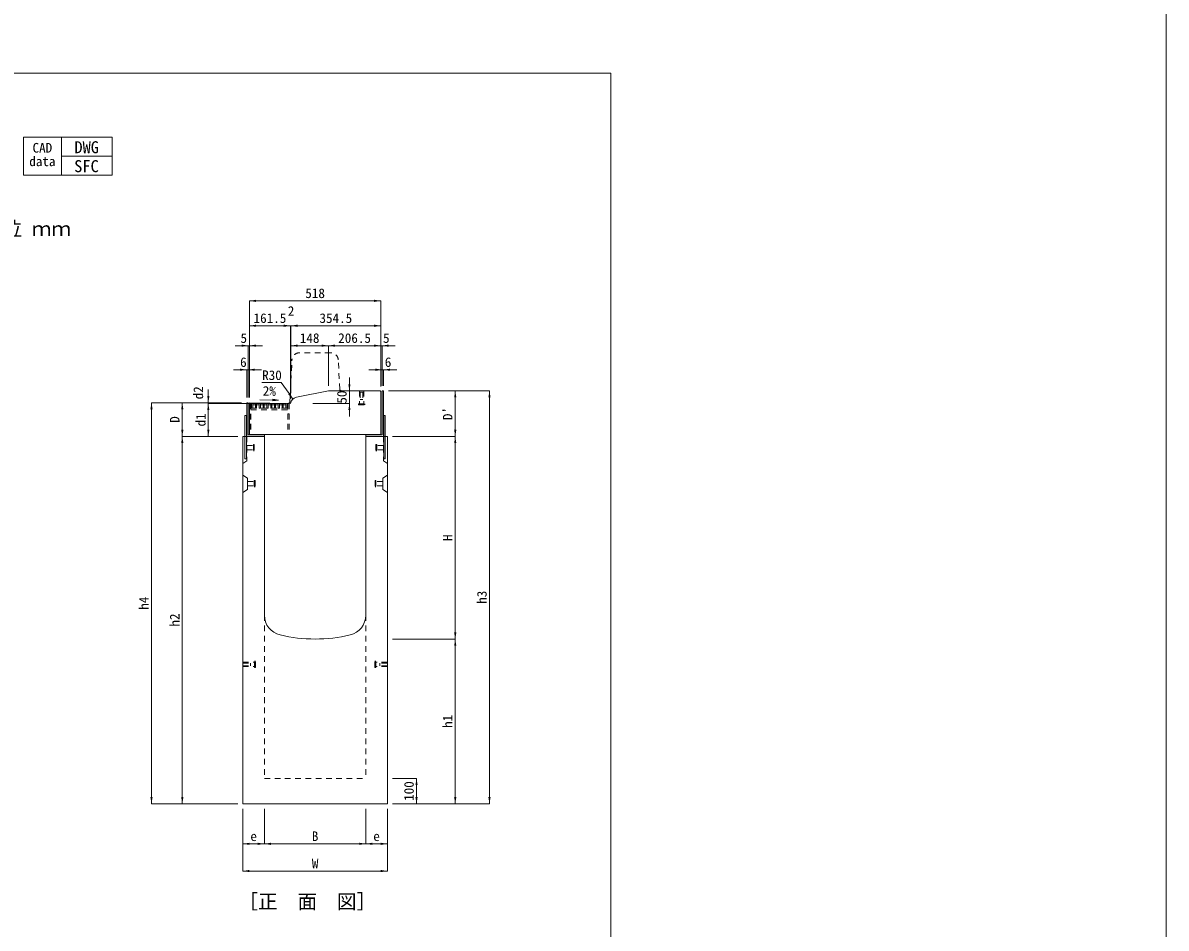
# Model space of a CAD drawing. Units: millimetres at full size. Extents: x 50430 to 75195, y 24892 to 47415.
# Drawn here: x 70684 to 75195, y 35259 to 38832 of the extents above; entities that cross this region are included whole.
import ezdxf
from ezdxf.enums import TextEntityAlignment as Align

# ---------------------------------------------------------------- set-up
doc = ezdxf.new("R2010")
doc.units = ezdxf.units.MM
doc.header["$LTSCALE"] = 30
doc.linetypes.add('USER1', pattern=[1.35, 0.75, -0.6])
for name, color, linetype, lineweight in [('0_2', 7, 'Continuous', 20), ('受け枠', 3, 'Continuous', 5), ('受枠', 3, 'Continuous', 5), ('寸法引出', 7, 'Continuous', 9), ('寸法線', 7, 'Continuous', 9), ('本体', 2, 'Continuous', 20), ('枠', 5, 'Continuous', 5), ('ｲﾝｻｰﾄ', 3, 'USER1', 5), ('ｸﾞﾚｰﾁﾝｸﾞ', 7, 'Continuous', 5), ('ﾊｯﾁﾝｸﾞ', 7, 'Continuous', 5)]:
    doc.layers.add(name, color=color, linetype=linetype, lineweight=lineweight)
doc.layers.add('集水桝', color=7, linetype='Continuous')
doc.styles.add('ＭＳ ゴシック', font='')
doc.styles.get('ＭＳ ゴシック').set_extended_font_data('MS Gothic')

# ---------------------------------------------------------------- blocks, each defined once
blk = doc.blocks.new('filled_arrow')
at = {"color": 0, "linetype": 'Continuous', "lineweight": -2}
blk.add_solid([(7.5, 1.25), (0, 0), (7.5, -1.25)], dxfattribs=at)

msp = doc.modelspace()

# ---------------------------------------------------------------- hatches: boundary and pattern name
at = {"layer": '寸法引出'}
msp.add_hatch(color=256, dxfattribs=at).paths.add_polyline_path([(71670.19, 37347.19), (71670.06, 37339.69), (71692.62, 37343.05)])

# ---------------------------------------------------------------- linework, layer by layer
at = {"layer": '受け枠'}
msp.add_line((71573.3, 37333.04), (71567.3, 37333.04), dxfattribs=at)
at = {"layer": '受枠'}
for p, q in [((72101.3, 37206.04), (72101.3, 37380.04)), ((72101.3, 37380.04), (72107.3, 37380.04)), ((72107.3, 37200.04), (72107.3, 37380.04)), ((71567.3, 37200.04), (71567.3, 37333.04)), ((71573.3, 37206.04), (71573.3, 37333.04)), ((71560.3, 37283.04), (71560.3, 37111.04)), ((71566.3, 37283.04), (71560.3, 37283.04)), ((71566.3, 37283.04), (71566.3, 37111.04)), ((72108.3, 37283.04), (72108.3, 37111.04)), ((72108.3, 37283.04), (72114.3, 37283.04)), ((72114.3, 37283.04), (72114.3, 37111.04)), ((71573.3, 37206.04), (71637.3, 37206.04)), ((71637.3, 37200.04), (71637.3, 37206.04)), ((72037.3, 37206.04), (72101.3, 37206.04)), ((72037.3, 37200.04), (72037.3, 37206.04)), ((71560.3, 37111.04), (71566.3, 37111.04)), ((72114.3, 37111.04), (72108.3, 37111.04))]:
    msp.add_line(p, q, dxfattribs=at)
at = {"layer": '寸法引出'}
msp.add_line((71692.62, 37343.05), (71618.6, 37344.33), dxfattribs=at)
at = {"layer": '寸法引出', "lineweight": 13}
msp.add_lwpolyline([(71670.19, 37347.19), (71670.06, 37339.69), (71692.62, 37343.05)], close=True, dxfattribs=at)
at = {"layer": '寸法線'}
for p, q in [((72096.3, 37735.02), (71578.3, 37735.02)), ((71578.3, 37352.84), (71578.3, 37735.02)), ((72096.3, 37397.04), (72096.3, 37735.02)), ((71739.87, 37636.69), (71578.3, 37636.69)), ((71578.3, 37352.84), (71578.3, 37636.69)), ((71793.8, 37636.69), (71687.87, 37636.69)), ((71739.87, 37350.04), (71739.87, 37636.69)), ((71739.87, 37350.04), (71739.87, 37636.69)), ((71741.8, 37370.04), (71741.8, 37636.69)), ((72096.3, 37636.69), (71741.8, 37636.69)), ((71741.8, 37370.04), (71741.8, 37636.69)), ((72096.3, 37397.04), (72096.3, 37636.69)), ((71630.3, 37558.09), (71521.3, 37558.09)), ((71573.3, 37353.04), (71573.3, 37558.09)), ((71578.3, 37352.84), (71578.3, 37558.09)), ((71889.8, 37558.09), (71741.8, 37558.09)), ((71741.8, 37370.04), (71741.8, 37558.09)), ((72096.3, 37558.09), (71889.8, 37558.09)), ((71889.8, 37400.04), (71889.8, 37558.09)), ((71889.8, 37400.04), (71889.8, 37558.09)), ((72153.31, 37558.09), (72044.3, 37558.09)), ((72096.3, 37397.04), (72096.3, 37558.09)), ((72096.3, 37397.04), (72096.3, 37558.09)), ((72101.31, 37400.04), (72101.31, 37558.09)), ((71625.3, 37463.04), (71515.3, 37463.04)), ((71567.3, 37353.04), (71567.3, 37463.04)), ((71573.3, 37353.04), (71573.3, 37463.04)), ((72159.3, 37463.04), (72049.31, 37463.04)), ((72101.31, 37400.04), (72101.31, 37463.04)), ((72107.3, 37400.04), (72107.3, 37463.04)), ((71972.7, 37432.04), (71972.7, 37277.98)), ((71415.95, 37385.04), (71415.95, 37278.04)), ((72087.3, 37380.04), (71972.7, 37380.04)), ((72127.3, 37380.04), (72525.23, 37380.04)), ((72127.3, 37380.04), (72390.23, 37380.04)), ((72390.23, 37380.04), (72390.23, 37200.04)), ((72525.23, 37380.04), (72525.23, 35750.04)), ((71191.84, 35750.04), (71191.84, 37333.04)), ((71547.3, 37333.04), (71191.84, 37333.04)), ((71313.29, 37333.04), (71313.29, 37200.04)), ((71547.3, 37333.04), (71313.29, 37333.04)), ((71547.3, 37333.04), (71415.95, 37333.04)), ((71719.87, 37330.04), (71415.95, 37330.04)), ((71415.95, 37330.04), (71415.95, 37200.04)), ((71719.87, 37330.04), (71415.95, 37330.04)), ((71828.58, 37329.98), (71972.7, 37329.98)), ((71313.29, 37200.04), (71313.29, 35750.04)), ((71532.3, 37200.04), (71313.29, 37200.04)), ((71532.3, 37200.04), (71313.29, 37200.04)), ((71532.3, 37200.04), (71415.95, 37200.04)), ((72142.31, 37200.04), (72390.23, 37200.04)), ((72142.31, 37200.04), (72390.23, 37200.04)), ((72390.23, 37200.04), (72390.23, 36400.04)), ((72142.31, 36400.04), (72390.23, 36400.04)), ((72142.31, 36400.04), (72390.23, 36400.04)), ((72390.23, 36400.04), (72390.23, 35750.04)), ((72142.31, 35850.04), (72237.47, 35850.04)), ((72237.47, 35750.04), (72237.47, 35850.04)), ((71532.3, 35750.04), (71191.84, 35750.04)), ((71532.3, 35750.04), (71313.29, 35750.04)), ((71552.3, 35730.04), (71552.3, 35484.37)), ((71552.3, 35730.04), (71552.3, 35591.77)), ((71637.3, 35730.04), (71637.3, 35591.77)), ((71637.3, 35730.04), (71637.3, 35591.77)), ((72037.3, 35730.04), (72037.3, 35591.77)), ((72037.3, 35730.04), (72037.3, 35591.77)), ((72122.31, 35730.04), (72122.31, 35484.37)), ((72122.31, 35730.04), (72122.31, 35591.77)), ((72142.31, 35750.04), (72390.23, 35750.04)), ((72142.31, 35750.04), (72525.23, 35750.04)), ((72142.31, 35750.04), (72237.47, 35750.04)), ((71637.3, 35591.77), (71552.3, 35591.77)), ((72037.3, 35591.77), (71637.3, 35591.77)), ((72122.31, 35591.77), (72037.3, 35591.77)), ((72122.31, 35484.37), (71552.3, 35484.37))]:
    msp.add_line(p, q, dxfattribs=at)
msp.add_lwpolyline([(71749.52, 37347.45), (71734.47, 37368.66), (71703.05, 37412.91), (71627.53, 37412.91)], dxfattribs=at)
at = {"layer": '本体', "linetype": 'USER1', "lineweight": 9}
for p, q in [((71898.77, 37530.04), (71775.84, 37530.04)), ((71737.64, 37336.81), (71745.89, 37501.68)), ((71934.47, 37386.69), (71928.73, 37501.54)), ((71567.3, 37200.04), (71567.3, 37103.04)), ((72107.3, 37200.04), (72107.3, 37103.04)), ((71567.3, 37103.04), (71552.3, 37093.54)), ((72107.3, 37103.04), (72122.3, 37093.54)), ((71637.3, 36494.07), (71637.3, 35850.04)), ((72037.3, 36494.07), (72037.3, 35850.04)), ((71637.3, 35850.04), (72037.3, 35850.04))]:
    msp.add_line(p, q, dxfattribs=at)
at = {"layer": '本体'}
for p, q in [((71763.49, 37354.43), (71889.8, 37380.04)), ((71889.8, 37380.04), (72093.3, 37380.04)), ((72096.3, 37376.99), (72096.3, 37207.04)), ((71578.3, 37207.04), (71578.3, 37332.84)), ((71739.87, 37330.04), (71578.3, 37332.84)), ((71552.3, 35750.04), (71552.3, 37200.04)), ((71552.3, 37200.04), (71637.3, 37200.04)), ((71578.3, 37207.04), (72096.3, 37207.04)), ((71637.3, 36494.07), (71637.3, 37200.04)), ((72037.3, 36494.07), (72037.3, 37200.04)), ((72037.3, 37200.04), (72122.31, 37200.04)), ((72122.31, 35750.04), (72122.31, 37200.04)), ((72122.31, 35750.04), (71552.3, 35750.04))]:
    msp.add_line(p, q, dxfattribs=at)
at = {"layer": '本体', "lineweight": 9}
for p, q in [((71552.3, 37047.04), (71570.5, 37035.54)), ((71570.5, 37035.54), (71570.5, 36990.54)), ((72122.3, 37047.04), (72104.1, 37035.54)), ((72104.1, 37035.54), (72104.1, 36990.54)), ((71552.3, 36979.04), (71570.5, 36990.54)), ((72122.3, 36979.04), (72104.1, 36990.54))]:
    msp.add_line(p, q, dxfattribs=at)
at = {"layer": '本体', "linetype": 'USER1', "lineweight": 9}
for centre, radius, start, end in [((71775.84, 37500.04), 30, 90, 177.1376), ((71898.77, 37500.04), 30, 2.86242, 90), ((71941.46, 37387.04), 7, 182.86194, 270), ((71730.65, 37337.16), 7, 268.9861, 357.13558)]:
    msp.add_arc(centre, radius, start, end, dxfattribs=at)
at = {"layer": '本体'}
for centre, radius, start, end in [((71769.45, 37325.03), 30, 101.45869, 170.39612), ((72093.3, 37377.04), 3, 359.06435, 90), ((71717.31, 36494.07), 80, 180, 256.65767), ((71957.3, 36494.07), 80, 283.34234, 0), ((71837.3, 37000.04), 600, 256.65763, 283.34238)]:
    msp.add_arc(centre, radius, start, end, dxfattribs=at)
at = {"layer": '枠', "lineweight": 20}
msp.add_line((75194.99, 24892.06), (75194.99, 47415.36), dxfattribs=at)
at = {"layer": '枠', "lineweight": 13}
for p in [(65003.72, 38633.48), (73003.72, 33119.19)]:
    msp.add_line(p, (73003.72, 38633.48), dxfattribs=at)
at = {"layer": 'ｲﾝｻｰﾄ'}
for p, q in [((72010.03, 37380.04), (72031.53, 37380.04)), ((72012.53, 37380.04), (72012.53, 37329.04)), ((72012.53, 37375.04), (72029.03, 37375.04)), ((72015.53, 37375.04), (72015.53, 37345.04)), ((72026.03, 37375.04), (72026.03, 37345.04)), ((72029.03, 37380.04), (72029.03, 37329.04)), ((72008.03, 37329.04), (72033.53, 37329.04)), ((72008.03, 37329.04), (72008.03, 37325.04)), ((72008.03, 37325.04), (72033.53, 37325.04)), ((72015.53, 37345.04), (72026.03, 37345.04)), ((72033.53, 37329.04), (72033.53, 37325.04)), ((71567.3, 37163.54), (71567.3, 37146.54)), ((71567.3, 37163.54), (71594.3, 37163.54)), ((71567.3, 37146.54), (71594.3, 37146.54)), ((71594.3, 37167.54), (71594.3, 37142.54)), ((71594.3, 37167.54), (71597.3, 37167.54)), ((71594.3, 37142.54), (71597.3, 37142.54)), ((71597.3, 37167.54), (71597.3, 37142.54)), ((72077.3, 37167.54), (72077.3, 37142.54)), ((72080.3, 37167.54), (72077.3, 37167.54)), ((72080.3, 37142.54), (72077.3, 37142.54)), ((72080.3, 37167.54), (72080.3, 37142.54)), ((72107.31, 37163.54), (72080.3, 37163.54)), ((72107.31, 37146.54), (72080.3, 37146.54)), ((72107.31, 37163.54), (72107.31, 37146.54)), ((71570.5, 37021.54), (71597.5, 37021.54)), ((71570.5, 37004.54), (71597.5, 37004.54)), ((71597.5, 37025.54), (71597.5, 37000.54)), ((71597.5, 37025.54), (71600.5, 37025.54)), ((71597.5, 37000.54), (71600.5, 37000.54)), ((71600.5, 37025.54), (71600.5, 37000.54)), ((72077.1, 37025.54), (72074.1, 37025.54)), ((72074.1, 37025.54), (72074.1, 37000.54)), ((72077.1, 37000.54), (72074.1, 37000.54)), ((72077.1, 37025.54), (72077.1, 37000.54)), ((72104.1, 37021.54), (72077.1, 37021.54)), ((72104.1, 37004.54), (72077.1, 37004.54))]:
    msp.add_line(p, q, dxfattribs=at)
at = {"layer": 'ｲﾝｻｰﾄ', "lineweight": 9}
for p, q in [((71598.3, 36312.79), (71602.3, 36312.79)), ((71598.3, 36287.29), (71598.3, 36312.79)), ((71602.3, 36287.29), (71602.3, 36312.79)), ((72076.3, 36312.79), (72072.3, 36312.79)), ((72072.3, 36287.29), (72072.3, 36312.79)), ((72076.3, 36287.29), (72076.3, 36312.79)), ((71552.3, 36291.79), (71552.3, 36308.29)), ((71552.3, 36308.29), (71598.3, 36308.29)), ((71552.3, 36305.29), (71582.3, 36305.29)), ((71552.3, 36294.79), (71582.3, 36294.79)), ((71552.3, 36291.79), (71598.3, 36291.79)), ((71582.3, 36294.79), (71582.3, 36305.29)), ((71598.3, 36287.29), (71602.3, 36287.29)), ((72076.3, 36287.29), (72072.3, 36287.29)), ((72122.3, 36308.29), (72076.3, 36308.29)), ((72122.3, 36291.79), (72076.3, 36291.79)), ((72092.3, 36294.79), (72092.3, 36305.29)), ((72122.3, 36305.29), (72092.3, 36305.29)), ((72122.3, 36294.79), (72092.3, 36294.79)), ((72122.3, 36291.79), (72122.3, 36308.29))]:
    msp.add_line(p, q, dxfattribs=at)
at = {"layer": 'ｸﾞﾚｰﾁﾝｸﾞ', "linetype": 'USER1', "lineweight": 9}
for p, q in [((71579.3, 37330.04), (71734.31, 37330.04)), ((71579.3, 37330.04), (71579.3, 37207.04)), ((71583.8, 37330.04), (71583.8, 37207.04)), ((71583.8, 37311.04), (71729.8, 37311.04)), ((71583.8, 37305.04), (71729.8, 37305.04)), ((71586.8, 37311.04), (71586.8, 37330.04)), ((71591.31, 37311.04), (71586.8, 37311.04)), ((71591.31, 37311.04), (71591.31, 37330.04)), ((71601.86, 37324.04), (71591.31, 37324.04)), ((71601.86, 37311.04), (71601.86, 37330.04)), ((71606.36, 37311.04), (71601.86, 37311.04)), ((71606.36, 37311.04), (71606.36, 37330.04)), ((71616.96, 37324.04), (71606.36, 37324.04)), ((71616.92, 37311.04), (71616.92, 37330.04)), ((71621.42, 37311.04), (71616.92, 37311.04)), ((71621.42, 37311.04), (71621.42, 37330.04)), ((71632.02, 37324.04), (71621.42, 37324.04)), ((71631.97, 37311.04), (71631.97, 37330.04)), ((71636.47, 37311.04), (71631.97, 37311.04)), ((71636.47, 37311.04), (71636.47, 37330.04)), ((71647.07, 37324.04), (71636.47, 37324.04)), ((71647.03, 37311.04), (71647.03, 37330.04)), ((71651.53, 37311.04), (71647.03, 37311.04)), ((71651.53, 37311.04), (71651.53, 37330.04)), ((71662.13, 37324.04), (71651.53, 37324.04)), ((71662.08, 37311.04), (71662.08, 37330.04)), ((71666.58, 37311.04), (71662.08, 37311.04)), ((71666.58, 37311.04), (71666.58, 37330.04)), ((71677.18, 37324.04), (71666.58, 37324.04)), ((71677.14, 37311.04), (71677.14, 37330.04)), ((71681.64, 37311.04), (71677.14, 37311.04)), ((71681.64, 37311.04), (71681.64, 37330.04)), ((71692.24, 37324.04), (71681.64, 37324.04)), ((71692.19, 37311.04), (71692.19, 37330.04)), ((71696.69, 37311.04), (71692.19, 37311.04)), ((71696.69, 37311.04), (71696.69, 37330.04)), ((71707.29, 37324.04), (71696.69, 37324.04)), ((71707.25, 37311.04), (71707.25, 37330.04)), ((71711.75, 37311.04), (71707.25, 37311.04)), ((71711.75, 37311.04), (71711.75, 37330.04)), ((71722.35, 37324.04), (71711.75, 37324.04)), ((71722.3, 37311.04), (71722.3, 37330.04)), ((71726.8, 37311.04), (71722.3, 37311.04)), ((71726.8, 37311.04), (71726.8, 37330.04)), ((71729.8, 37330.04), (71729.8, 37207.04)), ((71734.31, 37330.04), (71734.31, 37207.04)), ((71729.8, 37288.54), (71734.31, 37288.54))]:
    msp.add_line(p, q, dxfattribs=at)
at = {"layer": 'ﾊｯﾁﾝｸﾞ', "lineweight": 13}
for p, q in [((70686.32, 38380.54), (70686.32, 38230.54)), ((70686.32, 38380.54), (71036.32, 38380.54)), ((70836.32, 38380.54), (70836.32, 38230.54)), ((71036.32, 38380.54), (71036.32, 38230.54)), ((70836.32, 38305.54), (71036.32, 38305.54)), ((70686.32, 38230.54), (71036.32, 38230.54))]:
    msp.add_line(p, q, dxfattribs=at)

# ---------------------------------------------------------------- block references
at = {"layer": '寸法線', "xscale": 3.47, "yscale": 3.47}
for p in [(71578.3, 37735.02), (71578.3, 37636.69), (71741.8, 37636.69), (71741.8, 37636.69), (71578.3, 37558.09), (71741.8, 37558.09), (71889.8, 37558.09), (72101.31, 37558.09), (71573.3, 37463.04), (72107.3, 37463.04), (71552.3, 35591.77), (71637.3, 35591.77), (72037.3, 35591.77), (71552.3, 35484.37)]:
    msp.add_blockref('filled_arrow', p, dxfattribs=at)
for p, rotation in [((72096.3, 37735.02), 180), ((71739.87, 37636.69), 180), ((71739.87, 37636.69), 180), ((72096.3, 37636.69), 180), ((71573.3, 37558.09), 180), ((71889.8, 37558.09), 180), ((72096.3, 37558.09), 180), ((72096.3, 37558.09), 180), ((71567.3, 37463.04), 180), ((72101.31, 37463.04), 180), ((71972.7, 37380.04), 90), ((71415.95, 37333.04), 90), ((71749.52, 37347.45), 125.4), ((72390.23, 37380.04), 270), ((72525.23, 37380.04), 270), ((71191.84, 37333.04), 270), ((71313.29, 37333.04), 270), ((71415.95, 37330.04), 270), ((71415.95, 37330.04), 270), ((71972.7, 37329.98), 270), ((71313.29, 37200.04), 90), ((71415.95, 37200.04), 90), ((72390.23, 37200.04), 90), ((71313.29, 37200.04), 270), ((72390.23, 37200.04), 270), ((72390.23, 36400.04), 90), ((72390.23, 36400.04), 270), ((72237.47, 35850.04), 270), ((71191.84, 35750.04), 90), ((71313.29, 35750.04), 90), ((72237.47, 35750.04), 90), ((72390.23, 35750.04), 90), ((72525.23, 35750.04), 90), ((71637.3, 35591.77), 180), ((72037.3, 35591.77), 180), ((72122.31, 35591.77), 180), ((72122.31, 35484.37), 180)]:
    msp.add_blockref('filled_arrow', p, dxfattribs=dict(at, rotation=rotation))

# ---------------------------------------------------------------- texts
at = {"layer": '0_2', "style": 'ＭＳ ゴシック'}
for s, p in [('単位 ｍｍ', (70525.15, 37973.66)), ('［正\u3000面\u3000図］', (71534.61, 35318.25))]:
    msp.add_text(s, height=56.96, dxfattribs=at).set_placement(p, align=Align.BOTTOM_LEFT)
msp.add_text('R30', height=37.98, dxfattribs=at).set_placement((71667.1, 37441.55), align=Align.MIDDLE_CENTER)
msp.add_text('2%', height=37.98, rotation=359, dxfattribs=at).set_placement((71656.62, 37379.26), align=Align.MIDDLE_CENTER)
at = {"layer": '寸法線', "style": 'ＭＳ ゴシック'}
for s, p in [('518', (71837.3, 37765.02)), ('2', (71742.34, 37694.93)), ('161.5', (71659.09, 37666.69)), ('354.5', (71919.05, 37666.69)), ('5', (71555.87, 37588.09)), ('148', (71815.8, 37588.09)), ('206.5', (71993.05, 37588.09)), ('5', (72118.19, 37588.09)), ('6', (71554.32, 37493.04)), ('6', (72125.18, 37493.04)), ('B', (71837.3, 35621.77)), ('e', (71594.8, 35621.77)), ('e', (72079.81, 35621.77)), ('W', (71837.3, 35514.37))]:
    msp.add_text(s, height=37.98, dxfattribs=at).set_placement(p, align=Align.MIDDLE_CENTER)
for s, p in [('d2', (71376.55, 37371.99)), ('50', (71942.7, 37355.01)), ("D'", (72360.23, 37290.04)), ('D', (71283.29, 37266.54)), ('d1', (71385.95, 37265.04)), ('H', (72360.23, 36800.04)), ('h3', (72495.23, 36565.04)), ('h4', (71161.84, 36541.54)), ('h2', (71283.29, 36475.04)), ('h1', (72360.23, 36075.04)), ('100', (72207.47, 35800.04))]:
    msp.add_text(s, height=37.98, rotation=90, dxfattribs=at).set_placement(p, align=Align.MIDDLE_CENTER)
at = {"layer": '集水桝', "style": 'ＭＳ ゴシック'}
for s, p in [('DWG', (70887.6, 38303.39)), ('SFC', (70886.74, 38228.68))]:
    msp.add_text(s, height=47.47, dxfattribs=at).set_placement(p, align=Align.BOTTOM_LEFT)
at = {"layer": 'ﾊｯﾁﾝｸﾞ', "style": 'ＭＳ ゴシック'}
for s, p in [('CAD', (70722.47, 38358.11)), ('data', (70709.52, 38304.77))]:
    msp.add_text(s, height=37.98, dxfattribs=at).set_placement(p, align=Align.TOP_LEFT)

doc.saveas('drawing.dxf')
